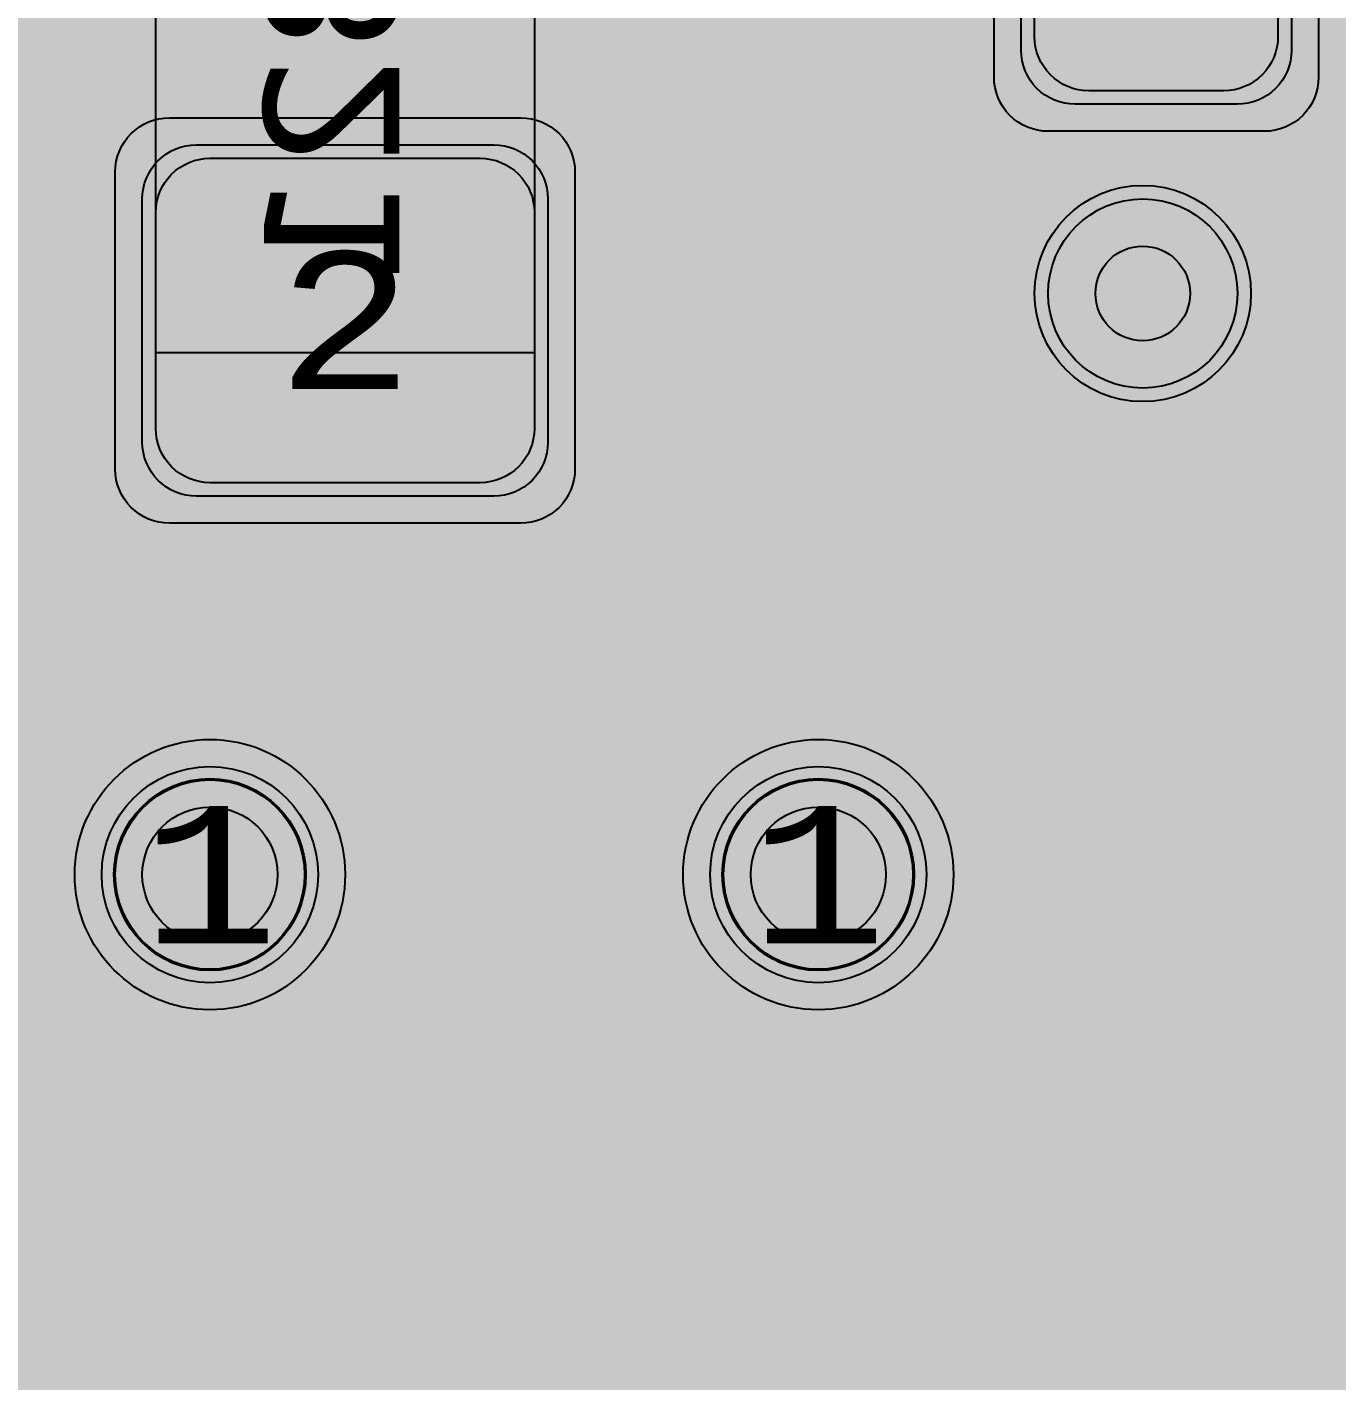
# Model space of a CAD drawing. Extents: x -28 to 199, y -61 to 255.
# Drawn here: x 36.07 to 40.92, y 155.88 to 160.89 of the extents above; entities that cross this region are included whole.
import ezdxf
from ezdxf.enums import TextEntityAlignment as Align

# ---------------------------------------------------------------- set-up
doc = ezdxf.new("R2010")
doc.units = 0
doc.header["$MEASUREMENT"] = 0
for name, color, linetype in [('ASSEMBLY_OUTLINES_BTM', 191, 'CONTINUOUS'), ('ASSEMBLY_OUTLINES_TOP', 102, 'CONTINUOUS'), ('ASSEMBLY_PART_NUMBERS_BTM', 191, 'CONTINUOUS'), ('ASSEMBLY_PART_NUMBERS_TOP', 102, 'CONTINUOUS'), ('ASSEMBLY_REF_DES_BTM', 191, 'CONTINUOUS'), ('ASSEMBLY_REF_DES_TOP', 102, 'CONTINUOUS'), ('DRILL_DRAWING', 21, 'CONTINUOUS'), ('GENERATED_SILKSCREEN_BTM', 255, 'CONTINUOUS'), ('GENERATED_SILKSCREEN_TOP', 140, 'CONTINUOUS'), ('PART_HOLES_LAYER_2', 30, 'CONTINUOUS'), ('PART_HOLES_LAYER_3', 30, 'CONTINUOUS'), ('PART_HOLES_LAYER_BOTTOM', 30, 'CONTINUOUS'), ('PART_HOLES_LAYER_TOP', 30, 'CONTINUOUS'), ('PART_PADS_LAYER_2', 230, 'CONTINUOUS'), ('PART_PADS_LAYER_3', 81, 'CONTINUOUS'), ('PART_PADS_LAYER_BOTTOM', 10, 'CONTINUOUS'), ('PART_PADS_LAYER_TOP', 150, 'CONTINUOUS'), ('PART_PADS_SMD_BTM', 10, 'CONTINUOUS'), ('PIN_NUMBERS_BTM', 8, 'CONTINUOUS'), ('PIN_NUMBERS_TOP', 8, 'CONTINUOUS'), ('PLACEMENT_OUTLINES_BTM', 222, 'CONTINUOUS'), ('PLACEMENT_OUTLINES_TOP', 130, 'CONTINUOUS'), ('PLANE_SHAPES_LAYER_2', 230, 'CONTINUOUS'), ('PLANE_SHAPES_LAYER_3', 81, 'CONTINUOUS'), ('SILKSCREEN_OUTLINES_BTM', 211, 'CONTINUOUS'), ('SILKSCREEN_OUTLINES_TOP', 150, 'CONTINUOUS'), ('SILKSCREEN_REF_DES_BTM', 211, 'CONTINUOUS'), ('SILKSCREEN_REF_DES_TOP', 150, 'CONTINUOUS'), ('SOLDERMASK_PADS_BTM', 12, 'CONTINUOUS'), ('SOLDERMASK_PADS_TOP', 180, 'CONTINUOUS'), ('SOLDERPASTE_PADS_BTM', 12, 'CONTINUOUS'), ('TRACES_LAYER_2', 230, 'CONTINUOUS'), ('TRACES_LAYER_BOTTOM', 10, 'CONTINUOUS'), ('TRACES_LAYER_TOP', 150, 'CONTINUOUS'), ('VIA_HOLES_LAYER_2', 30, 'CONTINUOUS'), ('VIA_HOLES_LAYER_3', 30, 'CONTINUOUS'), ('VIA_HOLES_LAYER_BOTTOM', 30, 'CONTINUOUS'), ('VIA_HOLES_LAYER_TOP', 30, 'CONTINUOUS'), ('VIA_PADS_LAYER_2', 230, 'CONTINUOUS'), ('VIA_PADS_LAYER_3', 81, 'CONTINUOUS'), ('VIA_PADS_LAYER_BOTTOM', 10, 'CONTINUOUS'), ('VIA_PADS_LAYER_TOP', 150, 'CONTINUOUS')]:
    doc.layers.add(name, color=color, linetype=linetype)
doc.styles.add('COURIER_NEW', font='COUR.TTF')
doc.styles.add('VERDANA', font='verdana.TTF')
doc.styles.add('VERIBEST_GERBER_0', font='txt')

msp = doc.modelspace()

# ---------------------------------------------------------------- hatches: boundary and pattern name
at = {"layer": 'ASSEMBLY_OUTLINES_TOP'}
h = msp.add_hatch(color=256, dxfattribs=at)
edge = h.paths.add_edge_path()
edge.add_arc((36.75, 157.75), 0.5, 0, 360)
h = msp.add_hatch(color=256, dxfattribs=at)
edge = h.paths.add_edge_path()
edge.add_arc((39, 157.75), 0.5, 0, 360)
at = {"layer": 'PART_HOLES_LAYER_2'}
h = msp.add_hatch(color=256, dxfattribs=at)
edge = h.paths.add_edge_path()
edge.add_arc((36.75, 157.75), 0.25, 0, 360)
h = msp.add_hatch(color=256, dxfattribs=at)
edge = h.paths.add_edge_path()
edge.add_arc((39, 157.75), 0.25, 0, 360)
at = {"layer": 'PART_HOLES_LAYER_3'}
h = msp.add_hatch(color=256, dxfattribs=at)
edge = h.paths.add_edge_path()
edge.add_arc((36.75, 157.75), 0.25, 0, 360)
h = msp.add_hatch(color=256, dxfattribs=at)
edge = h.paths.add_edge_path()
edge.add_arc((39, 157.75), 0.25, 0, 360)
at = {"layer": 'PART_HOLES_LAYER_BOTTOM'}
h = msp.add_hatch(color=256, dxfattribs=at)
edge = h.paths.add_edge_path()
edge.add_arc((36.75, 157.75), 0.25, 0, 360)
h = msp.add_hatch(color=256, dxfattribs=at)
edge = h.paths.add_edge_path()
edge.add_arc((39, 157.75), 0.25, 0, 360)
at = {"layer": 'PART_HOLES_LAYER_TOP'}
h = msp.add_hatch(color=256, dxfattribs=at)
edge = h.paths.add_edge_path()
edge.add_arc((36.75, 157.75), 0.25, 0, 360)
h = msp.add_hatch(color=256, dxfattribs=at)
edge = h.paths.add_edge_path()
edge.add_arc((39, 157.75), 0.25, 0, 360)
at = {"layer": 'PLANE_SHAPES_LAYER_2'}
h = msp.add_hatch(color=256, dxfattribs=at)
h.paths.add_polyline_path([(169.5, 129.25), (149.5, 129.25), (142.25, 122), (142.25, 90.5), (147.5, 90.5), (147.5, 80), (154, 80), (154, 69.25), (131.75, 69.25), (131.75, 73.25), (121.25, 73.25), (121.25, 81), (110.5, 81), (110.5, 125.75), (106.5, 125.75), (106.5, 128.75), (93.5, 128.75), (93.5, 120.25), (91.75, 120.25), (91.75, 121.5), (80, 121.5), (80, 118.25), (73.25, 118.25), (73.25, 124.5), (67.5, 124.5), (67.5, 128), (57.75, 128), (57.75, 120.25), (55.25, 120.25), (55.25, 121.5), (47.5, 121.5), (47.5, 119), (35, 119), (35, 134.75), (32.75, 134.75), (32.75, 159.75), (29.25, 159.75), (29.25, 175.25), (22.5, 175.25), (22.5, 195.25), (17.25, 195.25), (17.25, 198), (22.5, 198), (22.5, 216.5), (40.25, 216.5), (40.25, 235.5), (54.5, 235.5), (54.5, 254), (87.25, 254), (87.25, 236.25), (86.25, 236.25), (86.25, 228.75), (81, 228.75), (81, 218.75), (95.25, 218.75), (95.25, 194.5), (87, 194.5), (87, 172), (131.1, 172), (131.1, 208.75), (115.5, 208.75), (115.5, 213.75), (106.75, 213.75), (106.75, 218.75), (110.25, 222.25), (110.25, 226.25), (142.5, 226.25), (142.5, 221.5), (160.5, 221.5), (160.5, 240.75), (169.5, 240.75)])
h.paths.add_polyline_path([(35.5, 149.5), (41.75, 149.5), (41.75, 152), (39.25, 152), (39.25, 154), (37.75, 154), (37.75, 152), (35.5, 152)], flags=16)
h.paths.add_polyline_path([(37.5, 125.75), (37.5, 128.75), (42.75, 128.75), (42.75, 125.75)], flags=16)
h.paths.add_polyline_path([(52, 127.75), (52, 130.75), (54.25, 130.75), (54.25, 127.75)], flags=16)
h.paths.add_polyline_path([(50.75, 219.5), (50.75, 226.5), (71.75, 226.5), (71.75, 219.5)], flags=16)
h.paths.add_polyline_path([(66.5, 150.75), (66.5, 177.5), (72.25, 177.5), (72.25, 150.75)], flags=16)
h.paths.add_polyline_path([(47.25, 185.25), (73, 185.25), (73, 188.25), (70.25, 188.25), (70.25, 191), (47.25, 191)], flags=16)
h.paths.add_polyline_path([(84.5, 208), (84.5, 212.75), (85, 212.75), (85, 208)], flags=16)
h.paths.add_polyline_path([(61.5, 137.25), (87.75, 137.25), (87.75, 140.5), (84.75, 140.5), (84.75, 143), (61.5, 143)], flags=16)
h.paths.add_polyline_path([(88.75, 127), (88.75, 130), (91, 130), (91, 127)], flags=16)
h.paths.add_polyline_path([(85.5, 130.25), (85.5, 132.5), (91, 132.5), (91, 130.25)], flags=16)
h.paths.add_polyline_path([(108.75, 142.25), (135.75, 142.25), (135.75, 145.75), (132.25, 145.75), (132.25, 149), (108.75, 149)], flags=16)
h.paths.add_polyline_path([(114.25, 126.75), (140.75, 126.75), (140.75, 129.75), (137.25, 129.75), (137.25, 133), (114.25, 133)], flags=16)
h.paths.add_polyline_path([(155.25, 180.25), (166.25, 180.25), (166.25, 186.25), (152.25, 186.25), (152.25, 183), (155.25, 183)], flags=16)
at = {"layer": 'PLANE_SHAPES_LAYER_3'}
h = msp.add_hatch(color=256, dxfattribs=at)
h.paths.add_polyline_path([(169.5, 129.25), (149.5, 129.25), (142.25, 122), (142.25, 90.5), (147.5, 90.5), (147.5, 80), (154, 80), (154, 69.25), (131.75, 69.25), (131.75, 73.25), (121.25, 73.25), (121.25, 81), (110.5, 81), (110.5, 125.75), (106.5, 125.75), (106.5, 128.75), (93.5, 128.75), (93.5, 120.25), (91.75, 120.25), (91.75, 121.5), (80, 121.5), (80, 118.25), (73.25, 118.25), (73.25, 124.5), (67.5, 124.5), (67.5, 127.75), (58.25, 127.75), (58.25, 130.25), (88.75, 130.25), (88.75, 127), (91, 127), (91, 132.5), (55, 132.5), (55, 131.25), (52, 131.25), (52, 127.75), (55, 127.75), (55, 127.25), (57.75, 127.25), (57.75, 120.25), (55.25, 120.25), (55.25, 121.5), (47.5, 121.5), (47.5, 119), (35, 119), (35, 134.75), (32.75, 134.75), (32.75, 159.75), (29.25, 159.75), (29.25, 175.25), (22.5, 175.25), (22.5, 195.25), (17.25, 195.25), (17.25, 198), (22.5, 198), (22.5, 216.5), (40.25, 216.5), (40.25, 235.5), (54.5, 235.5), (54.5, 254), (87.25, 254), (87.25, 236.25), (86.25, 236.25), (86.25, 228.75), (81, 228.75), (81, 218.75), (95.25, 218.75), (95.25, 194.5), (87, 194.5), (87, 172), (131.1, 172), (131.1, 208.75), (115.5, 208.75), (115.5, 213.75), (106.75, 213.75), (106.75, 218.75), (110.25, 222.25), (110.25, 226.25), (142.5, 226.25), (142.5, 221.5), (160.5, 221.5), (160.5, 240.75), (169.5, 240.75)])
h.paths.add_polyline_path([(35.5, 149.5), (41.75, 149.5), (41.75, 152), (39.25, 152), (39.25, 154), (37.75, 154), (37.75, 152), (35.5, 152)], flags=16)
h.paths.add_polyline_path([(37.5, 125.75), (37.5, 128.75), (42.75, 128.75), (42.75, 125.75)], flags=16)
h.paths.add_polyline_path([(50.75, 219.5), (50.75, 226.5), (71.75, 226.5), (71.75, 219.5)], flags=16)
h.paths.add_polyline_path([(66.5, 150.75), (66.5, 177.5), (72.25, 177.5), (72.25, 150.75)], flags=16)
h.paths.add_polyline_path([(47.25, 185.25), (73, 185.25), (73, 188.25), (70.25, 188.25), (70.25, 191), (47.25, 191)], flags=16)
h.paths.add_polyline_path([(84.5, 208), (84.5, 212.75), (85, 212.75), (85, 208)], flags=16)
h.paths.add_polyline_path([(61.5, 137.25), (87.75, 137.25), (87.75, 140.5), (84.75, 140.5), (84.75, 143), (61.5, 143)], flags=16)
h.paths.add_polyline_path([(108.75, 142.25), (135.75, 142.25), (135.75, 145.75), (132.25, 145.75), (132.25, 149), (108.75, 149)], flags=16)
h.paths.add_polyline_path([(114.25, 126.75), (140.75, 126.75), (140.75, 129.75), (137.25, 129.75), (137.25, 133), (114.25, 133)], flags=16)
h.paths.add_polyline_path([(155.25, 180.25), (166.25, 180.25), (166.25, 186.25), (152.25, 186.25), (152.25, 183), (155.25, 183)], flags=16)
at = {"layer": 'VIA_HOLES_LAYER_2'}
h = msp.add_hatch(color=256, dxfattribs=at)
edge = h.paths.add_edge_path()
edge.add_arc((40.2, 159.9), 0.175, 0, 360)
at = {"layer": 'VIA_HOLES_LAYER_3'}
h = msp.add_hatch(color=256, dxfattribs=at)
edge = h.paths.add_edge_path()
edge.add_arc((40.2, 159.9), 0.175, 0, 360)
at = {"layer": 'VIA_HOLES_LAYER_BOTTOM'}
h = msp.add_hatch(color=256, dxfattribs=at)
edge = h.paths.add_edge_path()
edge.add_arc((40.2, 159.9), 0.175, 0, 360)
at = {"layer": 'VIA_HOLES_LAYER_TOP'}
h = msp.add_hatch(color=256, dxfattribs=at)
edge = h.paths.add_edge_path()
edge.add_arc((40.2, 159.9), 0.175, 0, 360)

# ---------------------------------------------------------------- linework, layer by layer
at = {"layer": 'ASSEMBLY_OUTLINES_BTM'}
msp.add_lwpolyline([(36.55, 159.68), (36.55, 161.83), (37.95, 161.83), (37.95, 159.68)], close=True, dxfattribs=at)
at = {"layer": 'ASSEMBLY_OUTLINES_TOP'}
for centre in [(36.75, 157.75), (39, 157.75)]:
    msp.add_circle(centre, 0.5, dxfattribs=at)
at = {"layer": 'GENERATED_SILKSCREEN_BTM', "const_width": 0.15}
for points in [[(36.550005, 160.480492, 1.10969e-05), (36.549995, 160.480485), (36.549995, 161.019515, 1.10969e-05), (36.550005, 161.019508), (36.550005, 160.480492)], [(37.950005, 160.480485, 1.10969e-05), (37.949995, 160.480492), (37.949995, 161.019508, 1.10969e-05), (37.950005, 161.019515), (37.950005, 160.480485)]]:
    msp.add_lwpolyline(points, format="xyb", dxfattribs=at)
for points in [[(38.41, 161.0068), (38.5196, 160.8716), (38.5236, 160.8692), (38.5268, 160.8684), (38.5292, 160.8668), (38.5324, 160.866), (38.6972, 160.866), (38.6996, 160.8668), (38.7052, 160.8684), (38.7092, 160.8692), (38.7108, 160.8716), (38.8068, 160.9892), (38.9028, 160.8716), (38.9044, 160.8708), (38.906, 160.8692), (38.9068, 160.8684), (38.9084, 160.8684), (38.914, 160.8668), (38.9164, 160.866), (39.0812, 160.866), (39.0852, 160.8668), (39.0884, 160.8684), (39.0916, 160.8692), (39.094, 160.8716), (39.2036, 161.0068)], [(38.7908, 161.0212), (38.6892, 160.898), (38.5404, 160.898), (38.4396, 161.0228)], [(39.174, 161.0228), (39.0732, 160.898), (38.9244, 160.898), (38.8228, 161.0212)], [(38.41, 160.25), (38.5196, 160.1156), (38.5236, 160.1132), (38.5268, 160.1124), (38.5292, 160.1108), (38.5324, 160.11), (38.642, 160.11), (38.6444, 160.1108), (38.65, 160.1124), (38.654, 160.1132), (38.6556, 160.1156), (39.0884, 160.6484), (39.174, 160.6484), (39.174, 160.126), (39.1756, 160.1204), (39.1788, 160.1156), (39.1844, 160.1132), (39.1908, 160.1124), (39.1964, 160.1132), (39.202, 160.1156), (39.2052, 160.1204), (39.2068, 160.126), (39.2068, 160.6652), (39.2052, 160.6716), (39.2012, 160.6756), (39.1972, 160.6796), (39.1908, 160.6812), (39.0812, 160.6812), (39.0788, 160.6804), (39.0732, 160.6788), (39.0708, 160.6772), (39.0692, 160.6756), (39.0676, 160.674), (38.634, 160.142), (38.5404, 160.142), (38.4396, 160.2668), (38.4396, 160.5252), (38.546, 160.6556), (38.5476, 160.6612), (38.5468, 160.666), (38.5444, 160.6716), (38.5396, 160.6748), (38.5348, 160.678), (38.5292, 160.6788), (38.5236, 160.678), (38.5196, 160.674), (38.41, 160.5396), (38.4092, 160.5364), (38.4084, 160.534), (38.4076, 160.5332), (38.4068, 160.53), (38.4068, 160.2604), (38.4076, 160.2572), (38.4076, 160.2564), (38.4084, 160.2556), (38.4092, 160.2532), (38.41, 160.25)], [(39.174, 159.81), (39.1756, 159.8164), (39.1788, 159.8196), (39.1844, 159.822), (39.1908, 159.8228), (39.1964, 159.822), (39.202, 159.8196), (39.206, 159.8164), (39.2068, 159.81), (39.2068, 159.498), (39.206, 159.4924), (39.202, 159.4876), (39.1964, 159.4852), (39.1908, 159.4844), (39.1844, 159.4852), (39.1788, 159.4876), (39.1756, 159.4924), (39.174, 159.498), (39.174, 159.6388), (38.4228, 159.6388), (38.4172, 159.6396), (38.4132, 159.642), (38.4108, 159.646), (38.41, 159.6516), (38.4092, 159.6556), (38.4092, 159.6596), (38.4108, 159.6628), (38.414, 159.666), (38.6332, 159.822), (38.6388, 159.8244), (38.6444, 159.8244), (38.6492, 159.822), (38.6532, 159.818), (38.6564, 159.8132), (38.658, 159.8076), (38.658, 159.8044), (38.6564, 159.802), (38.6548, 159.7996), (38.6524, 159.798), (38.4732, 159.67), (39.174, 159.67), (39.174, 159.81)], [(40.0108, 158.3256), (40.0092, 158.3232), (40.0052, 158.3224), (40.0012, 158.32), (39.9972, 158.32), (39.8324, 158.32), (39.8284, 158.32), (39.826, 158.3224), (39.8236, 158.3224), (39.8228, 158.3232), (39.822, 158.324), (39.8196, 158.3256), (39.71, 158.4616), (39.7084, 158.4656), (39.7076, 158.468), (39.7068, 158.472), (39.7068, 158.8752), (39.7084, 158.8824), (39.7124, 158.8864), (39.7172, 158.8912), (39.7228, 158.8928), (40.4908, 158.8928), (40.4972, 158.8912), (40.5012, 158.8872), (40.5036, 158.8824), (40.5044, 158.8768), (40.5036, 158.8704), (40.5012, 158.8648), (40.4972, 158.8608), (40.4908, 158.8592), (40.1228, 158.8592), (40.1228, 158.4832), (40.4956, 158.352), (40.5012, 158.3488), (40.5044, 158.3432), (40.5052, 158.3368), (40.5036, 158.332), (40.5012, 158.3272), (40.4964, 158.3232), (40.4916, 158.3208), (40.4852, 158.3224), (40.1124, 158.4536), (40.0108, 158.3256)], [(39.7396, 158.8592), (39.7396, 158.476), (39.8404, 158.352), (39.9892, 158.352), (40.0908, 158.476), (40.0908, 158.8592), (39.7396, 158.8592)], [(39.71, 157.7048), (39.8196, 157.5704), (39.8236, 157.568), (39.8268, 157.5672), (39.8292, 157.5656), (39.8324, 157.5648), (39.942, 157.5648), (39.9444, 157.5656), (39.95, 157.5672), (39.954, 157.568), (39.9556, 157.5704), (40.3884, 158.1032), (40.474, 158.1032), (40.474, 157.5808), (40.4756, 157.5752), (40.4788, 157.5704), (40.4844, 157.568), (40.4908, 157.5672), (40.4964, 157.568), (40.502, 157.5704), (40.5052, 157.5752), (40.5068, 157.5808), (40.5068, 158.12), (40.5052, 158.1264), (40.5012, 158.1304), (40.4972, 158.1344), (40.4908, 158.136), (40.3812, 158.136), (40.3788, 158.1352), (40.3732, 158.1336), (40.3708, 158.132), (40.3692, 158.1304), (40.3676, 158.1288), (39.934, 157.5968), (39.8404, 157.5968), (39.7396, 157.7216), (39.7396, 157.98), (39.846, 158.1104), (39.8476, 158.116), (39.8468, 158.1208), (39.8444, 158.1264), (39.8396, 158.1296), (39.8348, 158.1328), (39.8292, 158.1336), (39.8236, 158.1328), (39.8196, 158.1288), (39.71, 157.9944), (39.7092, 157.9912), (39.7084, 157.9888), (39.7076, 157.988), (39.7068, 157.9848), (39.7068, 157.7152), (39.7076, 157.712), (39.7076, 157.7112), (39.7084, 157.7104), (39.7092, 157.708), (39.71, 157.7048)], [(39.982, 157.2296), (39.9828, 157.2328), (39.9836, 157.2352), (39.9852, 157.2384), (40.0732, 157.3472), (39.7396, 157.3472), (39.7396, 156.8248), (39.738, 156.8192), (39.7348, 156.8144), (39.7292, 156.812), (39.7236, 156.8112), (39.7172, 156.812), (39.7116, 156.8144), (39.7084, 156.8192), (39.7068, 156.8248), (39.7068, 157.3648), (39.7084, 157.3704), (39.7124, 157.3744), (39.7172, 157.3792), (39.7228, 157.3808), (40.1076, 157.3808), (40.1132, 157.38), (40.1172, 157.3776), (40.1196, 157.3744), (40.1212, 157.3688), (40.1228, 157.3648), (40.1236, 157.3616), (40.1228, 157.3576), (40.1204, 157.3544), (40.014, 157.224), (40.014, 156.9656), (40.1156, 156.8408), (40.3732, 156.8408), (40.4732, 156.9656), (40.4732, 157.224), (40.3676, 157.3544), (40.3652, 157.36), (40.3652, 157.3648), (40.3684, 157.3696), (40.3724, 157.3744), (40.378, 157.3776), (40.3836, 157.3784), (40.3868, 157.3784), (40.3892, 157.3776), (40.3932, 157.3736), (40.5036, 157.2384), (40.5052, 157.236), (40.5052, 157.2328), (40.5068, 157.2296), (40.5068, 156.96), (40.5068, 156.9576), (40.506, 156.9568), (40.506, 156.956), (40.5052, 156.9544), (40.5052, 156.9528), (40.5036, 156.9496), (40.3932, 156.8144), (40.3908, 156.812), (40.3892, 156.8112), (40.3844, 156.8096), (40.3812, 156.8088), (40.1076, 156.8088), (40.1044, 156.8096), (40.0996, 156.8112), (40.098, 156.8112), (40.0972, 156.812), (40.0956, 156.8136), (40.094, 156.8144), (39.9852, 156.9496), (39.9836, 156.9536), (39.9828, 156.956), (39.982, 156.96), (39.982, 157.2296)], [(35.9582, 156.0444), (36.1598, 156.2088), (36.1658, 156.2124), (36.167, 156.2172), (36.1694, 156.222), (36.1706, 156.228), (36.1706, 157.0512), (36.1694, 157.0572), (36.167, 157.062), (36.1646, 157.0644), (36.1634, 157.0668), (36.161, 157.0704), (35.9582, 157.2348)], [(36.659, 156.66), (36.4562, 156.4956), (36.4526, 156.4908), (36.4514, 156.4848), (36.4502, 156.4812), (36.449, 156.4776), (36.4478, 156.4752), (36.4478, 156.228), (36.449, 156.2244), (36.4514, 156.216), (36.4526, 156.2136), (36.4562, 156.2088), (36.6578, 156.0444), (36.6638, 156.042), (36.665, 156.0408), (36.6686, 156.0408), (36.6698, 156.0396), (36.671, 156.0396), (36.6734, 156.0396), (37.0778, 156.0396), (37.0826, 156.0408), (37.0874, 156.042), (37.0922, 156.0444), (37.2938, 156.2088), (37.2974, 156.2112), (37.2998, 156.2148), (37.301, 156.222), (37.2998, 156.2304), (37.2962, 156.2388), (37.2902, 156.2448), (37.283, 156.2496), (37.2746, 156.2508), (37.2662, 156.2484), (37.0706, 156.0888), (36.683, 156.0888), (36.4958, 156.24), (36.4958, 156.4632), (36.683, 156.6156), (37.0778, 156.6156), (37.0826, 156.6156), (37.0886, 156.6168), (37.0922, 156.6192), (37.2938, 156.7836), (37.2974, 156.7848), (37.2986, 156.7872), (37.301, 156.7908), (37.3034, 156.7992), (37.3046, 156.804), (37.3046, 157.0512), (37.3034, 157.0572), (37.301, 157.062), (37.2986, 157.0644), (37.2974, 157.0668), (37.2938, 157.0704), (37.0922, 157.2348), (37.0874, 157.236), (37.085, 157.2372), (37.0826, 157.2384), (37.0778, 157.2396), (36.6734, 157.2396), (36.6686, 157.2384), (36.6662, 157.2372), (36.6626, 157.236), (36.659, 157.2348), (36.5078, 157.1112), (36.5018, 157.1052), (36.4994, 157.098), (36.5006, 157.0896), (36.5042, 157.0812), (36.5114, 157.0752), (36.5186, 157.0704), (36.5282, 157.0692), (36.5366, 157.0716), (36.6806, 157.1904), (37.0706, 157.1904), (37.2554, 157.0392), (37.2554, 156.816), (37.0706, 156.6636), (36.6746, 156.6636), (36.6686, 156.6624), (36.6638, 156.6612), (36.659, 156.66)], [(37.5818, 157.0512), (37.5818, 156.228), (37.583, 156.222), (37.5854, 156.2172), (37.5866, 156.2124), (37.5902, 156.2088), (37.7918, 156.0444), (37.7978, 156.042), (37.799, 156.0408), (37.8026, 156.0408), (37.8038, 156.0396), (37.805, 156.0396), (37.8074, 156.0396), (38.2118, 156.0396), (38.2166, 156.0408), (38.2214, 156.042), (38.2262, 156.0444), (38.4278, 156.2088), (38.4338, 156.2124), (38.435, 156.2172), (38.4374, 156.222), (38.4386, 156.228), (38.4386, 157.0512), (38.4374, 157.0572), (38.435, 157.062), (38.4326, 157.0644), (38.4314, 157.0668), (38.4278, 157.0704), (38.2262, 157.2348), (38.2214, 157.236), (38.219, 157.2372), (38.2166, 157.2384), (38.2118, 157.2396), (37.8074, 157.2396), (37.8026, 157.2384), (37.8002, 157.2372), (37.7966, 157.236), (37.7918, 157.2348), (37.5902, 157.0704), (37.589, 157.0668), (37.5866, 157.0656), (37.5854, 157.0644), (37.5854, 157.062), (37.583, 157.0572), (37.5818, 157.0512)], [(35.9366, 157.1904), (36.1214, 157.0392), (36.1214, 156.24), (35.9366, 156.0888)], [(38.3894, 157.0392), (38.3894, 156.24), (38.2046, 156.0888), (37.817, 156.0888), (37.6298, 156.24), (37.6298, 157.0392), (37.817, 157.1904), (38.2046, 157.1904), (38.3894, 157.0392)], [(40.4828, 156.5136), (40.4884, 156.5152), (40.494, 156.5144), (40.4988, 156.5104), (40.502, 156.5064), (40.5036, 156.5008), (40.5044, 156.4952), (40.502, 156.4904), (40.498, 156.4864), (39.7308, 156.0552), (39.7268, 156.0536), (39.7236, 156.0536), (39.7204, 156.0536), (39.7172, 156.0552), (39.7124, 156.0576), (39.7092, 156.0608), (39.7076, 156.0648), (39.7068, 156.0688), (39.7068, 156.6088), (39.7084, 156.6144), (39.7124, 156.6184), (39.7172, 156.6216), (39.7236, 156.6224), (39.7292, 156.6216), (39.7348, 156.6184), (39.7388, 156.6144), (39.7396, 156.6088), (39.7396, 156.096), (40.4828, 156.5136)]]:
    msp.add_lwpolyline(points, dxfattribs=at)
at = {"layer": 'GENERATED_SILKSCREEN_TOP', "const_width": 0.15}
for points in [[(38.3692, 161.48), (38.3692, 160.7792), (38.2292, 160.7792)], [(37.3572, 161.5304), (37.3572, 160.7624), (37.3588, 160.756), (37.3628, 160.752), (37.3676, 160.7496), (37.3732, 160.7488), (37.3796, 160.7496), (37.3852, 160.752), (37.3892, 160.756), (37.3908, 160.7624), (37.3908, 161.1304)], [(38.2292, 160.7792), (38.2228, 160.7776), (38.2196, 160.7744), (38.2172, 160.7688), (38.2164, 160.7624), (38.2172, 160.7568), (38.2196, 160.7512), (38.2228, 160.7472), (38.2292, 160.7464), (38.5412, 160.7464), (38.5468, 160.7472), (38.5516, 160.7512), (38.554, 160.7568), (38.5548, 160.7624), (38.554, 160.7688), (38.5516, 160.7744), (38.5468, 160.7776), (38.5412, 160.7792), (38.4004, 160.7792), (38.4004, 161.5304)], [(40.162, 161.092), (40.162, 160.872), (40.1612, 160.868), (40.1596, 160.8648), (40.1588, 160.8616), (40.1564, 160.8592), (40.022, 160.7496), (40.018, 160.748), (40.0172, 160.7472), (40.0156, 160.7472), (40.014, 160.7464), (40.0132, 160.7464), (40.0116, 160.7464), (39.742, 160.7464), (39.7388, 160.7472), (39.7356, 160.748), (39.7324, 160.7496), (39.598, 160.8592), (39.5964, 160.8608), (39.5948, 160.8616), (39.5932, 160.864), (39.5916, 160.8696), (39.5908, 160.872), (39.5908, 161.4208)], [(38.926, 161.0888), (38.926, 160.852), (38.998, 160.7792), (39.2764, 160.7792), (39.3476, 160.852), (39.3476, 161.0888), (39.3244, 161.1576), (38.9476, 161.1576), (38.926, 161.0888)], [(39.6236, 161.084), (39.6236, 160.88), (39.7468, 160.7792), (40.0052, 160.7792), (40.13, 160.88), (40.13, 161.084), (40.0052, 161.1856), (39.7468, 161.1856), (39.6236, 161.084)], [(37.7668, 161.1304), (37.898, 160.7576), (37.9012, 160.752), (37.9068, 160.7488), (37.9132, 160.748), (37.918, 160.7496), (37.9228, 160.752), (37.9268, 160.756), (37.9292, 160.7616), (37.9276, 160.768), (37.7964, 161.1408)], [(39.3796, 161.092), (39.3796, 160.8448), (39.3796, 160.8424), (39.3788, 160.84), (39.378, 160.8368), (39.3748, 160.8336), (39.2948, 160.7512), (39.2916, 160.748), (39.2868, 160.7472), (39.2836, 160.7464), (38.99, 160.7464), (38.9876, 160.7464), (38.9852, 160.7472), (38.982, 160.748), (38.9788, 160.7512), (38.8988, 160.8336), (38.8956, 160.8368), (38.894, 160.84), (38.894, 160.8448), (38.894, 161.092)], [(37.2688, 159.8312), (37.2688, 159.008), (37.2676, 159.002), (37.2652, 158.9972), (37.264, 158.9924), (37.2604, 158.9888), (37.0588, 158.8244), (37.0528, 158.822), (37.0516, 158.8208), (37.0492, 158.8208), (37.0468, 158.8196), (37.0456, 158.8196), (37.0432, 158.8196), (36.6388, 158.8196), (36.634, 158.8208), (36.6292, 158.822), (36.6244, 158.8244), (36.4228, 158.9888), (36.418, 158.9924), (36.4156, 158.9972), (36.4132, 159.002), (36.412, 159.008), (36.412, 159.8312), (36.4132, 159.8372), (36.4156, 159.842), (36.418, 159.8444), (36.4204, 159.8468), (36.4228, 159.8504), (36.6244, 160.0148), (36.6292, 160.016), (36.6328, 160.0172), (36.634, 160.0184), (36.6388, 160.0196), (37.0432, 160.0196), (37.048, 160.0184), (37.0492, 160.0184), (37.0504, 160.0172), (37.054, 160.016), (37.0588, 160.0148), (37.2604, 159.8504), (37.2616, 159.8468), (37.264, 159.8456), (37.2652, 159.8444), (37.2652, 159.842), (37.2676, 159.8372), (37.2688, 159.8312)], [(38.1916, 159.44), (38.3944, 159.2756), (38.398, 159.2708), (38.3992, 159.2648), (38.4004, 159.2612), (38.4016, 159.2576), (38.4028, 159.2552), (38.4028, 159.008), (38.4016, 159.0044), (38.3992, 158.996), (38.398, 158.9936), (38.3944, 158.9888), (38.1928, 158.8244), (38.1868, 158.822), (38.1856, 158.8208), (38.1832, 158.8208), (38.1808, 158.8196), (38.1796, 158.8196), (38.1772, 158.8196), (37.7728, 158.8196), (37.768, 158.8208), (37.7632, 158.822), (37.7584, 158.8244), (37.5568, 158.9888), (37.5508, 158.9948), (37.5496, 158.9984), (37.5496, 159.002), (37.5508, 159.0104), (37.5556, 159.0188), (37.5604, 159.0248), (37.5676, 159.0296), (37.576, 159.0308), (37.5844, 159.0284), (37.78, 158.8688), (38.1676, 158.8688), (38.3548, 159.02), (38.3548, 159.2432), (38.1676, 159.3956), (37.7728, 159.3956), (37.768, 159.3956), (37.762, 159.3968), (37.7584, 159.3992), (37.5568, 159.5636), (37.5544, 159.5648), (37.552, 159.5672), (37.5496, 159.5708), (37.5472, 159.5792), (37.546, 159.584), (37.546, 159.8312), (37.5472, 159.8372), (37.5496, 159.842), (37.552, 159.8444), (37.5544, 159.8468), (37.5568, 159.8504), (37.7584, 160.0148), (37.7632, 160.016), (37.7668, 160.0172), (37.768, 160.0184), (37.7728, 160.0196), (38.1772, 160.0196), (38.182, 160.0184), (38.1844, 160.0172), (38.188, 160.016), (38.1916, 160.0148), (38.3428, 159.8912), (38.3488, 159.8852), (38.3512, 159.878), (38.35, 159.8696), (38.3464, 159.8612), (38.3404, 159.8552), (38.332, 159.8504), (38.3224, 159.8492), (38.314, 159.8516), (38.17, 159.9704), (37.78, 159.9704), (37.5952, 159.8192), (37.5952, 159.596), (37.78, 159.4436), (38.1772, 159.4436), (38.182, 159.4424), (38.1868, 159.4412), (38.1916, 159.44)], [(38.8924, 158.8244), (38.6908, 158.9888), (38.6848, 158.9924), (38.6836, 158.9972), (38.6812, 159.002), (38.68, 159.008), (38.68, 159.8312), (38.6812, 159.8372), (38.6836, 159.842), (38.686, 159.8444), (38.6872, 159.8468), (38.6896, 159.8504), (38.8924, 160.0148), (38.896, 160.016), (38.8996, 160.0172), (38.9008, 160.0184), (38.9056, 160.0196), (39.31, 160.0196), (39.316, 160.0184), (39.3184, 160.0172), (39.322, 160.016), (39.3256, 160.0148), (39.5284, 159.8504), (39.5332, 159.8444), (39.5356, 159.8348), (39.5344, 159.8276), (39.532, 159.8216), (39.5284, 159.8168), (39.5224, 159.812), (39.5164, 159.8084), (39.5104, 159.8072), (39.5044, 159.8072), (39.4996, 159.8108), (39.3016, 159.9704), (38.914, 159.9704), (38.7292, 159.8192), (38.7292, 159.02), (38.914, 158.8688), (39.3016, 158.8688), (39.4996, 159.0284), (39.5044, 159.0308), (39.5104, 159.032), (39.5164, 159.0308), (39.5224, 159.0272), (39.5284, 159.0224), (39.532, 159.0164), (39.5344, 159.0092), (39.5356, 159.002), (39.5332, 158.9948), (39.5284, 158.9888), (39.3256, 158.8244), (39.3208, 158.822), (39.3196, 158.8208), (39.316, 158.8208), (39.3148, 158.8196), (39.3136, 158.8196), (39.31, 158.8196), (38.9056, 158.8196), (38.9008, 158.8208), (38.896, 158.822), (38.8924, 158.8244)], [(36.4612, 159.8192), (36.4612, 159.02), (36.646, 158.8688), (37.0336, 158.8688), (37.2208, 159.02), (37.2208, 159.8192), (37.0336, 159.9704), (36.646, 159.9704), (36.4612, 159.8192)]]:
    msp.add_lwpolyline(points, dxfattribs=at)
for points in [[(40.667205, 159.834799), (40.666005, 159.827599), (40.666005, 159.827598), (40.663605, 159.821598, -0.16227766), (40.663603, 159.821596), (40.660004, 159.816797, -0.0710678117), (40.660003, 159.816796), (40.654003, 159.811996, -0.071067812), (40.654002, 159.811995), (40.648003, 159.808396, -0.1119910925), (40.648001, 159.808395), (40.642001, 159.807195, -0.0990195139), (40.641999, 159.807195), (40.636, 159.807195, -0.1622776605), (40.635997, 159.807196), (40.631197, 159.810796), (40.617728, 159.821719, 6.7069e-06), (40.617731, 159.82173), (40.631203, 159.810804), (40.636002, 159.807205), (40.641999, 159.807205), (40.647999, 159.808405), (40.653997, 159.812004), (40.659996, 159.816804), (40.663595, 159.821602), (40.665995, 159.827602, -0.049388989), (40.665995, 159.827603), (40.667195, 159.8348), (40.665995, 159.844397), (40.659996, 159.850396, -0.0710678115), (40.659995, 159.850397), (40.624498, 159.879345, 7.0588e-06), (40.624498, 159.879357), (40.660001, 159.850405, -0.1622776605), (40.660004, 159.850404), (40.666004, 159.844404, -0.1622776597), (40.666005, 159.844401), (40.667205, 159.834801), (40.667205, 159.834799)], [(40.668405, 159.007999), (40.667205, 159.001999, -0.1845275532), (40.667203, 159.001996), (40.664805, 158.9972), (40.664805, 158.997199), (40.663605, 158.992399, -0.1622776599), (40.663604, 158.992396), (40.660004, 158.988796, -0.1622776605), (40.660001, 158.988795), (40.458404, 158.824397, -0.1622776602), (40.458402, 158.824395), (40.452404, 158.821996), (40.451204, 158.820796, -0.3624646094), (40.451198, 158.820795), (40.4488, 158.820795), (40.446404, 158.819597, -0.2360679767), (40.4464, 158.819595), (40.038401, 158.819595, -0.0990195134), (40.038399, 158.819595), (40.033599, 158.820795), (40.028799, 158.821995, -0.184527553), (40.028796, 158.821997), (40.024, 158.824395, -0.1622776605), (40.023997, 158.824396), (39.822399, 158.988795, -0.1622776605), (39.822396, 158.988796), (39.819996, 158.991196, -0.071067812), (39.819995, 158.991197), (39.8176, 158.992395, -0.2360679777), (39.817596, 158.992397), (39.815196, 158.995996, -0.1622776611), (39.815195, 158.995999), (39.812796, 159.004397, -0.0710678118), (39.812795, 159.004398), (39.811595, 159.007998), (39.811595, 159.72747, 1.42153e-05), (39.811605, 159.727448), (39.811605, 159.008002), (39.812805, 159.004402), (39.812805, 159.004401), (39.815205, 158.996002), (39.817604, 158.992403), (39.819999, 158.991205, -0.2617450004), (39.820004, 158.991204), (39.822404, 158.988804, -0.071067812), (39.822405, 158.988803), (40.024003, 158.824404, -0.0710678118), (40.024004, 158.824403), (40.0288, 158.822005, -0.0493889894), (40.028801, 158.822005), (40.033601, 158.820805), (40.038401, 158.819605), (40.4464, 158.819605), (40.448796, 158.820803, -0.2360679765), (40.4488, 158.820805), (40.451197, 158.820805), (40.452396, 158.822004, -0.1622776605), (40.452399, 158.822005), (40.458398, 158.824405), (40.659995, 158.988803, -0.0710678118), (40.659996, 158.988804), (40.663596, 158.992404), (40.664795, 158.997201, -0.1845275532), (40.664797, 158.997204), (40.667195, 159.002), (40.667195, 159.002001), (40.668395, 159.008001), (40.668395, 159.337998), (40.667195, 159.341598), (40.667195, 159.341599), (40.664795, 159.349999), (40.664795, 159.352397), (40.663596, 159.353596, -0.0710678118), (40.663595, 159.353597), (40.6612, 159.354795, -0.3066784405), (40.661195, 159.354798), (40.659995, 159.358397), (40.457198, 159.521595), (40.453598, 159.522795), (40.449998, 159.523995), (40.4476, 159.523995, -0.4142135624), (40.447595, 159.524), (40.447595, 159.525196), (40.442799, 159.526395), (40.402594, 159.526395, 1.21125e-05), (40.402612, 159.526405), (40.442799, 159.526405, -0.0990195134), (40.442801, 159.526405), (40.447601, 159.525205, -0.357510765), (40.447605, 159.5252), (40.447605, 159.524005), (40.449999, 159.524005, -0.1454891692), (40.450002, 159.524005), (40.453602, 159.522805), (40.457202, 159.521605, -0.16227766), (40.457204, 159.521603), (40.660002, 159.358405, -0.2052577011), (40.660005, 159.358402), (40.661205, 159.354803), (40.663599, 159.353605, -0.2617450021), (40.663604, 159.353604), (40.664804, 159.352404, -0.2133768074), (40.664805, 159.3524), (40.664805, 159.350001), (40.667204, 159.341603, -0.071067812), (40.667205, 159.341602), (40.668405, 159.338002), (40.668405, 159.007999)], [(40.017415, 159.516219), (39.860803, 159.388396, -0.6180339891), (39.860795, 159.3884), (39.860795, 159.643943, 9.6478e-06), (39.860805, 159.64393), (39.860805, 159.388411), (40.017405, 159.516224, 6.5767e-06), (40.017415, 159.516219)], [(40.620405, 159.02, -0.2360679778), (40.620403, 159.019996), (40.433203, 158.868796, -0.1622776605), (40.4332, 158.868795), (40.0456, 158.868795, -0.1622776605), (40.045597, 158.868796), (39.860797, 159.019996, -0.2360679781), (39.860795, 159.02), (39.860795, 159.326, -0.2360679781), (39.860797, 159.326004), (39.860805, 159.326011), (40.045597, 159.478404, -0.1622776596), (40.0456, 159.478405), (40.14631, 159.478405, 4.62579e-05), (40.146388, 159.478395), (40.045602, 159.478395), (39.860805, 159.325998), (39.860805, 159.020002), (40.045602, 158.868805), (40.433198, 158.868805), (40.620395, 159.020002), (40.620395, 159.325998), (40.433198, 159.478395), (40.253612, 159.478395, 4.62579e-05), (40.25369, 159.478405), (40.4332, 159.478405, -0.1622776596), (40.433203, 159.478404), (40.620403, 159.326004, -0.2360679778), (40.620405, 159.326), (40.620405, 159.02)]]:
    msp.add_lwpolyline(points, format="xyb", dxfattribs=at)
for points in [[(36.25, 157.75, -1), (37.25, 157.75, -1)], [(38.5, 157.75, -1), (39.5, 157.75, -1)]]:
    msp.add_lwpolyline(points, format="xyb", close=True, dxfattribs=at)
at = {"layer": 'PART_HOLES_LAYER_2'}
for centre in [(36.75, 157.75), (39, 157.75)]:
    msp.add_circle(centre, 0.25, dxfattribs=at)
at = {"layer": 'PART_HOLES_LAYER_3'}
for centre in [(36.75, 157.75), (39, 157.75)]:
    msp.add_circle(centre, 0.25, dxfattribs=at)
at = {"layer": 'PART_HOLES_LAYER_BOTTOM'}
for centre in [(36.75, 157.75), (39, 157.75)]:
    msp.add_circle(centre, 0.25, dxfattribs=at)
at = {"layer": 'PART_HOLES_LAYER_TOP'}
for centre in [(36.75, 157.75), (39, 157.75)]:
    msp.add_circle(centre, 0.25, dxfattribs=at)
at = {"layer": 'PART_PADS_LAYER_2'}
for centre in [(36.75, 157.75), (39, 157.75)]:
    msp.add_circle(centre, 0.35, dxfattribs=at)
at = {"layer": 'PART_PADS_LAYER_3'}
for centre in [(36.75, 157.75), (39, 157.75)]:
    msp.add_circle(centre, 0.35, dxfattribs=at)
at = {"layer": 'PART_PADS_LAYER_BOTTOM'}
for centre in [(36.75, 157.75), (39, 157.75)]:
    msp.add_circle(centre, 0.35, dxfattribs=at)
at = {"layer": 'PART_PADS_LAYER_TOP'}
for centre in [(36.75, 157.75), (39, 157.75)]:
    msp.add_circle(centre, 0.35, dxfattribs=at)
at = {"layer": 'PART_PADS_SMD_BTM'}
for points in [[(40.55, 161.7, -0.4142135624), (40.75, 161.5), (40.75, 160.8, -0.4142135624), (40.55, 160.6), (39.95, 160.6, -0.4142135624), (39.75, 160.8), (39.75, 161.5, -0.4142135624), (39.95, 161.7)], [(38, 159.35, -0.4142135624), (37.8, 159.15), (36.7, 159.15, -0.4142135624), (36.5, 159.35), (36.5, 160.25, -0.4142135624), (36.7, 160.45), (37.8, 160.45, -0.4142135624), (38, 160.25)]]:
    msp.add_lwpolyline(points, format="xyb", close=True, dxfattribs=at)
at = {"layer": 'PLACEMENT_OUTLINES_BTM'}
msp.add_lwpolyline([(36.55, 159.68), (36.55, 161.83), (37.95, 161.83), (37.95, 159.68)], close=True, dxfattribs=at)
at = {"layer": 'PLACEMENT_OUTLINES_TOP'}
for centre in [(36.75, 157.75), (39, 157.75)]:
    msp.add_circle(centre, 0.355, dxfattribs=at)
at = {"layer": 'SILKSCREEN_OUTLINES_BTM'}
msp.add_lwpolyline([(36.55, 159.68), (36.55, 161.83), (37.95, 161.83), (37.95, 159.68)], close=True, dxfattribs=at)
at = {"layer": 'SILKSCREEN_OUTLINES_TOP'}
for centre in [(36.75, 157.75), (39, 157.75)]:
    msp.add_circle(centre, 0.5, dxfattribs=at)
at = {"layer": 'SOLDERMASK_PADS_BTM'}
for points in [[(40.65, 161.8, -0.4142135624), (40.85, 161.6), (40.85, 160.7, -0.4142135624), (40.65, 160.5), (39.85, 160.5, -0.4142135624), (39.65, 160.7), (39.65, 161.6, -0.4142135624), (39.85, 161.8)], [(38.1, 159.25, -0.4142135624), (37.9, 159.05), (36.6, 159.05, -0.4142135624), (36.4, 159.25), (36.4, 160.35, -0.4142135624), (36.6, 160.55), (37.9, 160.55, -0.4142135624), (38.1, 160.35)]]:
    msp.add_lwpolyline(points, format="xyb", close=True, dxfattribs=at)
for centre in [(36.75, 157.75), (39, 157.75)]:
    msp.add_circle(centre, 0.4, dxfattribs=at)
at = {"layer": 'SOLDERMASK_PADS_TOP'}
for centre in [(36.75, 157.75), (39, 157.75)]:
    msp.add_circle(centre, 0.4, dxfattribs=at)
at = {"layer": 'SOLDERPASTE_PADS_BTM'}
for points in [[(40.5, 161.65, -0.4142135624), (40.7, 161.45), (40.7, 160.85, -0.4142135624), (40.5, 160.65), (40, 160.65, -0.4142135624), (39.8, 160.85), (39.8, 161.45, -0.4142135624), (40, 161.65)], [(37.95, 159.4, -0.4142135624), (37.75, 159.2), (36.75, 159.2, -0.4142135624), (36.55, 159.4), (36.55, 160.2, -0.4142135624), (36.75, 160.4), (37.75, 160.4, -0.4142135624), (37.95, 160.2)]]:
    msp.add_lwpolyline(points, format="xyb", close=True, dxfattribs=at)
at = {"layer": 'TRACES_LAYER_2', "const_width": 0.35}
for points in [[(39, 157.75), (39, 164.278948), (39.977084, 165.256032), (39.977084, 195.954471), (60.237, 216.214387), (76.851201, 216.214387), (80.742914, 220.1061), (91.363492, 220.1061), (91.940199, 220.682807), (101.119002, 220.682807), (104.461707, 224.025512), (105.460006, 224.025512), (107.101084, 225.66659), (107.101084, 228.559662), (109.375, 230.833578), (109.375, 237.875), (108.5, 238.75)], [(108.5, 236.75), (108.5, 230.833578), (106.588042, 228.92162), (106.588042, 225.860655), (105.279387, 224.552), (104.281088, 224.552), (100.911895, 221.182807), (91.457807, 221.182807), (90.977327, 220.702327), (80.533007, 220.702327), (76.721293, 216.890613), (60.206119, 216.890613), (39.477084, 196.161578), (39.477084, 165.651779), (37.478919, 163.653614), (37.478919, 157.997487), (37.231432, 157.75), (36.75, 157.75)]]:
    msp.add_lwpolyline(points, dxfattribs=at)
at = {"layer": 'TRACES_LAYER_BOTTOM'}
for points, const_width in [([(37.5, 165.15), (38.872177, 163.777823), (38.872177, 159.928755), (40.931401, 157.869531), (40.931401, 157.23229), (43.3, 154.863691), (43.3, 144)], 0.5), ([(40.2, 159.9), (40.25, 159.95), (40.25, 161.15)], 0.35), ([(35.25, 159.5), (35.923, 159.5), (36.223, 159.8), (37.25, 159.8)], 0.35), ([(36.75, 157.75), (36.75, 155.1)], 0.5), ([(39, 157.75), (39.75, 157), (39.75, 155.1)], 0.5)]:
    msp.add_lwpolyline(points, dxfattribs=dict(at, const_width=const_width))
at = {"layer": 'TRACES_LAYER_TOP'}
for points, const_width in [([(37.9, 162.5), (37.9, 160.672487), (38.672487, 159.9), (40.2, 159.9)], 0.35), ([(40, 155.1), (39.275735, 155.824265), (39.275735, 155.874265), (38.779617, 156.370383), (36.305404, 156.370383), (33.367622, 159.308165), (29.149321, 159.308165), (28.443842, 160.013644)], 0.5)]:
    msp.add_lwpolyline(points, dxfattribs=dict(at, const_width=const_width))
at = {"layer": 'VIA_HOLES_LAYER_2'}
msp.add_circle((40.2, 159.9), 0.175, dxfattribs=at)
at = {"layer": 'VIA_HOLES_LAYER_3'}
msp.add_circle((40.2, 159.9), 0.175, dxfattribs=at)
at = {"layer": 'VIA_HOLES_LAYER_BOTTOM'}
msp.add_circle((40.2, 159.9), 0.175, dxfattribs=at)
at = {"layer": 'VIA_HOLES_LAYER_TOP'}
msp.add_circle((40.2, 159.9), 0.175, dxfattribs=at)
at = {"layer": 'VIA_PADS_LAYER_2'}
msp.add_circle((40.2, 159.9), 0.4, dxfattribs=at)
at = {"layer": 'VIA_PADS_LAYER_3'}
msp.add_circle((40.2, 159.9), 0.4, dxfattribs=at)
at = {"layer": 'VIA_PADS_LAYER_BOTTOM'}
msp.add_circle((40.2, 159.9), 0.35, dxfattribs=at)
at = {"layer": 'VIA_PADS_LAYER_TOP'}
msp.add_circle((40.2, 159.9), 0.35, dxfattribs=at)

# ---------------------------------------------------------------- texts
at = {"layer": 'ASSEMBLY_PART_NUMBERS_BTM', "style": 'VERIBEST_GERBER_0', "text_generation_flag": 2}
for s, p in [('ERJ-3EKF6341V', (37.21, 177)), ('CL10C010BB8NNNC', (39.54, 173.5)), ('ERJ-3EKF2052V', (35.96, 173.5)), ('MMZ1608A182B', (34.96, 166)), ('GRM21BR71H224KA01L', (39.79, 160.75))]:
    msp.add_text(s, height=2.032, rotation=90, dxfattribs=at).set_placement(p, align=Align.TOP_LEFT)
msp.add_text('CL10B104KB8SFNC', height=2.032, dxfattribs=at).set_placement((44.75, 156.71), align=Align.TOP_LEFT)
at = {"layer": 'ASSEMBLY_PART_NUMBERS_TOP', "style": 'VERIBEST_GERBER_0'}
for s, p in [('ERJ-3EKF10R0V', (40.54, 180.5)), ('CL10B104KB8SFNC', (37.79, 176.75)), ('ERJ-3EKF4701V', (37.46, 169.25)), ('ERJ-3EKF10R0V', (38.96, 169.25)), ('GRM216R71H103KA01D', (37.79, 169)), ('MMZ1608A182B', (40.71, 168))]:
    msp.add_text(s, height=2.032, rotation=270, dxfattribs=at).set_placement(p, align=Align.TOP_LEFT)
msp.add_text('TP-1_OSC_OSC', height=2.032, dxfattribs=at).set_placement((30.75, 163.46), align=Align.TOP_LEFT)
at = {"layer": 'ASSEMBLY_REF_DES_BTM', "style": 'VERDANA', "text_generation_flag": 2}
msp.add_text('C321', height=0.5, rotation=90, dxfattribs=at).set_placement((36.95, 161.7), align=Align.TOP_LEFT)
msp.add_text('OSC11', height=1.2, dxfattribs=at).set_placement((36.3, 157.95), align=Align.TOP_LEFT)
at = {"layer": 'ASSEMBLY_REF_DES_TOP', "style": 'VERDANA'}
msp.add_text('OSC6', height=1.2, dxfattribs=at).set_placement((39.85, 158.8), align=Align.TOP_LEFT)
at = {"layer": 'DRILL_DRAWING', "style": 'VERIBEST_GERBER_0'}
for s, p in [('A', (40.2, 159.9)), ('B', (36.75, 157.75)), ('B', (39, 157.75))]:
    msp.add_text(s, height=2, dxfattribs=at).set_placement(p, align=Align.MIDDLE_CENTER)
at = {"layer": 'PIN_NUMBERS_BTM', "style": 'COURIER_NEW'}
for s, p in [('2', (37.25, 159.8)), ('1', (36.75, 157.75)), ('1', (39, 157.75))]:
    msp.add_text(s, height=0.508, dxfattribs=at).set_placement(p, align=Align.MIDDLE_CENTER)
at = {"layer": 'PIN_NUMBERS_TOP', "style": 'COURIER_NEW'}
for s, p in [('2', (37.25, 159.8)), ('1', (36.75, 157.75)), ('1', (39, 157.75))]:
    msp.add_text(s, height=0.508, dxfattribs=at).set_placement(p, align=Align.MIDDLE_CENTER)
at = {"layer": 'SILKSCREEN_REF_DES_BTM', "style": 'VERIBEST_GERBER_0', "text_generation_flag": 2}
for s, p in [('C321', (38.41, 162.3)), ('R257', (39.71, 159))]:
    msp.add_text(s, height=0.8, rotation=90, dxfattribs=at).set_placement(p, align=Align.TOP_LEFT)
msp.add_text('OSC11', height=1.2, dxfattribs=at).set_placement((38.6, 157.26), align=Align.TOP_LEFT)
at = {"layer": 'SILKSCREEN_REF_DES_TOP', "style": 'VERIBEST_GERBER_0'}
for s, height, p in [('R186', 0.8, (37.25, 161.56)), ('OSC6', 1.2, (36.25, 160.04))]:
    msp.add_text(s, height=height, dxfattribs=at).set_placement(p, align=Align.TOP_LEFT)

doc.saveas('drawing.dxf')
